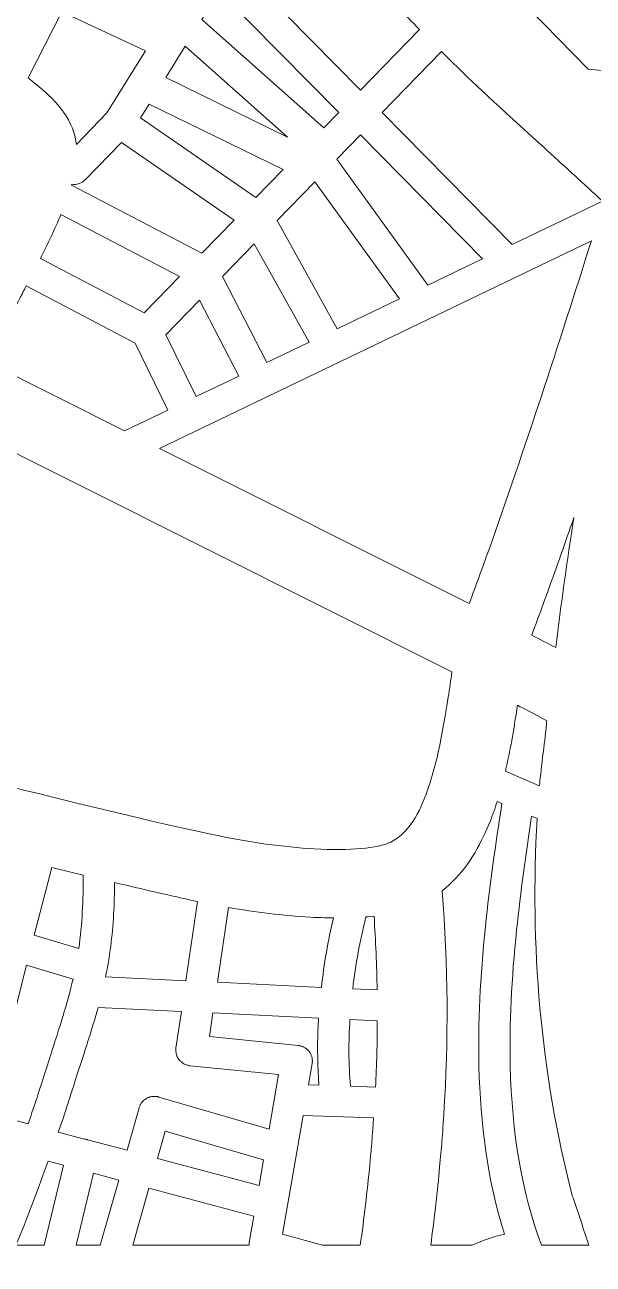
# Model space of a CAD drawing. Header units: centimetres. Extents: x -7.3 to 7.3, y -9.1 to 9.1.
# Drawn here: x 2.134 to 3.802, y -7.168 to -3.533 of the extents above; entities that cross this region are included whole.
import ezdxf

# ---------------------------------------------------------------- set-up
doc = ezdxf.new("R2010")
doc.units = ezdxf.units.CM
doc.header["$MEASUREMENT"] = 0
doc.layers.add('Plan 1', color=7, linetype='Continuous')

msp = doc.modelspace()

# ---------------------------------------------------------------- linework, layer by layer
at = {"layer": 'Plan 1', "color": 250, "lineweight": 0}
for points, knots in [([(7.29137, -9.12368), (7.29137, -9.12368), (-7.30564, -9.12368), (-7.30564, -9.12368), (-7.30564, -9.12368), (-7.30564, 9.12259), (-7.30564, 9.12259), (-7.30564, 9.12259), (7.29137, 9.12259), (7.29137, 9.12259), (7.29137, 9.12259), (7.29137, -9.12368), (7.29137, -9.12368)], [0, 0, 0, 0, 0.25, 0.25, 0.25, 0.5, 0.5, 0.5, 0.75, 0.75, 0.75, 1, 1, 1, 1]), ([(3.11867, -3.72451), (3.11867, -3.72451), (2.75471, -3.35479), (2.75471, -3.35479), (2.75471, -3.35479), (2.89072, -3.13737), (2.89072, -3.13737), (2.96351, -3.20729), (3.03391, -3.28008), (3.10383, -3.3524), (3.11389, -3.36293), (3.12394, -3.37347), (3.134, -3.38353), (3.14406, -3.39406), (3.15411, -3.4046), (3.16417, -3.41514), (3.18859, -3.44052), (3.20727, -3.45967), (3.22499, -3.47835), (3.2475, -3.50086), (3.26953, -3.52385), (3.29204, -3.54636), (3.29204, -3.54636), (3.11867, -3.72451), (3.11867, -3.72451)], [0, 0, 0, 0, 0.125, 0.125, 0.125, 0.25, 0.25, 0.25, 0.375, 0.375, 0.375, 0.5, 0.5, 0.5, 0.625, 0.625, 0.625, 0.75, 0.75, 0.75, 0.875, 0.875, 0.875, 1, 1, 1, 1]), ([(3.53341, -3.21543), (3.53341, -3.21543), (4.10522, -3.29158), (4.10522, -3.29158), (4.07169, -3.42232), (4.03865, -3.55354), (4.008, -3.68476), (4.008, -3.68476), (3.78675, -3.66273), (3.78675, -3.66273), (3.78675, -3.66273), (3.48456, -3.35288), (3.48456, -3.35288), (3.48456, -3.35288), (3.53341, -3.21543), (3.53341, -3.21543)], [0, 0, 0, 0, 0.2, 0.2, 0.2, 0.4, 0.4, 0.4, 0.6, 0.6, 0.6, 0.8, 0.8, 0.8, 1, 1, 1, 1]), ([(2.65366, -3.51714), (2.65366, -3.51714), (2.7049, -3.43477), (2.7049, -3.43477), (2.7049, -3.43477), (3.05498, -3.79012), (3.05498, -3.79012), (3.05498, -3.79012), (3.01092, -3.83513), (3.01092, -3.83513), (3.01092, -3.83513), (2.65366, -3.51714), (2.65366, -3.51714)], [0, 0, 0, 0, 0.25, 0.25, 0.25, 0.5, 0.5, 0.5, 0.75, 0.75, 0.75, 1, 1, 1, 1]), ([(2.24276, -3.49511), (2.24276, -3.49511), (2.48796, -3.60957), (2.48796, -3.60957), (2.48796, -3.60957), (2.37494, -3.7906), (2.37494, -3.7906), (2.37494, -3.7906), (2.28538, -3.8835), (2.28538, -3.8835), (2.28538, -3.8835), (2.28394, -3.8744), (2.28394, -3.8744), (2.27868, -3.83897), (2.26287, -3.80736), (2.23893, -3.77719), (2.21642, -3.74893), (2.18768, -3.72259), (2.14841, -3.69242), (2.14841, -3.69242), (2.14362, -3.68859), (2.14362, -3.68859), (2.14362, -3.68859), (2.24276, -3.49511), (2.24276, -3.49511)], [0, 0, 0, 0, 0.125, 0.125, 0.125, 0.25, 0.25, 0.25, 0.375, 0.375, 0.375, 0.5, 0.5, 0.5, 0.625, 0.625, 0.625, 0.75, 0.75, 0.75, 0.875, 0.875, 0.875, 1, 1, 1, 1]), ([(2.54734, -3.68763), (2.54734, -3.68763), (2.60481, -3.59568), (2.60481, -3.59568), (2.60481, -3.59568), (2.9046, -3.86243), (2.9046, -3.86243), (2.9046, -3.86243), (2.54734, -3.68763), (2.54734, -3.68763)], [0, 0, 0, 0, 0.3333333, 0.3333333, 0.3333333, 0.6666667, 0.6666667, 0.6666667, 1, 1, 1, 1]), ([(3.56406, -4.17755), (3.56406, -4.17755), (3.18237, -3.78964), (3.18237, -3.78964), (3.18237, -3.78964), (3.35621, -3.61101), (3.35621, -3.61101), (3.36435, -3.61915), (3.35765, -3.61244), (3.37632, -3.63064), (3.45056, -3.70391), (3.52, -3.76809), (3.65888, -3.89404), (3.66127, -3.89643), (3.66415, -3.89931), (3.6675, -3.90218), (3.72162, -3.95151), (3.77573, -4.00036), (3.82937, -4.05016), (3.82937, -4.05016), (3.56406, -4.17755), (3.56406, -4.17755)], [0, 0, 0, 0, 0.1428571, 0.1428571, 0.1428571, 0.2857143, 0.2857143, 0.2857143, 0.4285714, 0.4285714, 0.4285714, 0.5714286, 0.5714286, 0.5714286, 0.7142857, 0.7142857, 0.7142857, 0.8571429, 0.8571429, 0.8571429, 1, 1, 1, 1]), ([(2.47359, -3.80592), (2.47359, -3.80592), (2.49897, -3.76521), (2.49897, -3.76521), (2.49897, -3.76521), (2.89215, -3.95726), (2.89215, -3.95726), (2.89215, -3.95726), (2.81218, -4.03963), (2.81218, -4.03963), (2.81218, -4.03963), (2.47359, -3.80592), (2.47359, -3.80592)], [0, 0, 0, 0, 0.25, 0.25, 0.25, 0.5, 0.5, 0.5, 0.75, 0.75, 0.75, 1, 1, 1, 1]), ([(2.27053, -4.00275), (2.27053, -4.00275), (2.27149, -4.00036), (2.27149, -4.00036), (2.28634, -4.00275), (2.30118, -3.99796), (2.31172, -3.98695), (2.31172, -3.98695), (2.41756, -3.87776), (2.41756, -3.87776), (2.41756, -3.87776), (2.748, -4.10572), (2.748, -4.10572), (2.748, -4.10572), (2.65366, -4.20293), (2.65366, -4.20293), (2.65366, -4.20293), (2.27053, -4.00275), (2.27053, -4.00275)], [0, 0, 0, 0, 0.1666667, 0.1666667, 0.1666667, 0.3333333, 0.3333333, 0.3333333, 0.5, 0.5, 0.5, 0.6666667, 0.6666667, 0.6666667, 0.8333333, 0.8333333, 0.8333333, 1, 1, 1, 1]), ([(3.04923, -3.92661), (3.04923, -3.92661), (3.11915, -3.85525), (3.11915, -3.85525), (3.11915, -3.85525), (3.47737, -4.21922), (3.47737, -4.21922), (3.47737, -4.21922), (3.31694, -4.29632), (3.31694, -4.29632), (3.31694, -4.29632), (3.04923, -3.92661), (3.04923, -3.92661)], [0, 0, 0, 0, 0.25, 0.25, 0.25, 0.5, 0.5, 0.5, 0.75, 0.75, 0.75, 1, 1, 1, 1]), ([(2.87395, -4.10715), (2.87395, -4.10715), (2.98458, -3.99317), (2.98458, -3.99317), (2.98458, -3.99317), (3.23313, -4.33655), (3.23313, -4.33655), (3.23313, -4.33655), (3.05067, -4.42419), (3.05067, -4.42419), (3.05067, -4.42419), (2.87395, -4.10715), (2.87395, -4.10715)], [0, 0, 0, 0, 0.25, 0.25, 0.25, 0.5, 0.5, 0.5, 0.75, 0.75, 0.75, 1, 1, 1, 1]), ([(2.23988, -4.08895), (2.23988, -4.08895), (2.58757, -4.27094), (2.58757, -4.27094), (2.58757, -4.27094), (2.48365, -4.37773), (2.48365, -4.37773), (2.48365, -4.37773), (2.18002, -4.21778), (2.18002, -4.21778), (2.20109, -4.17516), (2.22169, -4.13253), (2.23988, -4.08895), (2.23988, -4.08895), (2.23988, -4.08895), (2.23988, -4.08895)], [0, 0, 0, 0, 0.2, 0.2, 0.2, 0.4, 0.4, 0.4, 0.6, 0.6, 0.6, 0.8, 0.8, 0.8, 1, 1, 1, 1]), ([(3.49509, -5.07406), (3.47642, -5.12626), (3.45726, -5.17846), (3.4381, -5.23018), (3.4381, -5.23018), (2.52914, -4.77522), (2.52914, -4.77522), (2.52914, -4.77522), (3.79632, -4.16654), (3.79632, -4.16654), (3.70054, -4.47064), (3.60141, -4.77379), (3.49509, -5.07406)], [0, 0, 0, 0, 0.25, 0.25, 0.25, 0.5, 0.5, 0.5, 0.75, 0.75, 0.75, 1, 1, 1, 1]), ([(2.714, -4.27142), (2.714, -4.27142), (2.80739, -4.17564), (2.80739, -4.17564), (2.80739, -4.17564), (2.96782, -4.46394), (2.96782, -4.46394), (2.96782, -4.46394), (2.84426, -4.52332), (2.84426, -4.52332), (2.84426, -4.52332), (2.714, -4.27142), (2.714, -4.27142)], [0, 0, 0, 0, 0.25, 0.25, 0.25, 0.5, 0.5, 0.5, 0.75, 0.75, 0.75, 1, 1, 1, 1]), ([(2.02246, -4.52141), (2.03443, -4.4965), (2.04689, -4.4716), (2.05982, -4.44717), (2.06844, -4.43041), (2.07801, -4.41221), (2.09094, -4.38779), (2.09334, -4.38348), (2.09573, -4.37869), (2.09909, -4.37247), (2.09909, -4.37294), (2.10531, -4.36049), (2.10723, -4.35714), (2.11393, -4.34469), (2.1192, -4.33511), (2.12399, -4.32601), (2.13261, -4.30973), (2.12734, -4.31883), (2.13836, -4.29824), (2.13836, -4.29824), (2.45779, -4.46681), (2.45779, -4.46681), (2.45779, -4.46681), (2.55405, -4.66268), (2.55405, -4.66268), (2.55405, -4.66268), (2.42666, -4.72398), (2.42666, -4.72398), (2.42666, -4.72398), (2.02246, -4.52141), (2.02246, -4.52141)], [0, 0, 0, 0, 0.1, 0.1, 0.1, 0.2, 0.2, 0.2, 0.3, 0.3, 0.3, 0.4, 0.4, 0.4, 0.5, 0.5, 0.5, 0.6, 0.6, 0.6, 0.7, 0.7, 0.7, 0.8, 0.8, 0.8, 0.9, 0.9, 0.9, 1, 1, 1, 1]), ([(2.54782, -4.44239), (2.54782, -4.44239), (2.64695, -4.34086), (2.64695, -4.34086), (2.64695, -4.34086), (2.76189, -4.56307), (2.76189, -4.56307), (2.76189, -4.56307), (2.6369, -4.62293), (2.6369, -4.62293), (2.6369, -4.62293), (2.54782, -4.44239), (2.54782, -4.44239)], [0, 0, 0, 0, 0.25, 0.25, 0.25, 0.5, 0.5, 0.5, 0.75, 0.75, 0.75, 1, 1, 1, 1]), ([(2.98314, -5.94998), (2.89215, -5.94471), (2.78919, -5.92986), (2.70442, -5.91214), (2.39696, -5.84749), (1.86442, -5.71244), (1.59288, -5.6339), (1.55888, -5.62432), (1.52392, -5.6157), (1.48896, -5.609), (1.52967, -5.5113), (1.57564, -5.416), (1.6221, -5.32118), (1.65945, -5.24503), (1.69537, -5.17511), (1.75906, -5.05203), (1.83665, -4.90166), (1.85437, -4.86813), (1.88837, -4.80061), (1.90465, -4.76852), (1.92045, -4.73595), (1.93626, -4.70387), (1.93626, -4.70387), (3.38734, -5.43037), (3.38734, -5.43037), (3.38399, -5.45527), (3.38016, -5.48017), (3.37632, -5.50508), (3.37106, -5.54051), (3.36627, -5.56925), (3.361, -5.59703), (3.35046, -5.65401), (3.33849, -5.71053), (3.31981, -5.7656), (3.29922, -5.82738), (3.26953, -5.89778), (3.20775, -5.93034), (3.20775, -5.93034), (3.20775, -5.93034), (3.20775, -5.93034), (3.20775, -5.93034), (3.20775, -5.93034), (3.20775, -5.93034), (3.20775, -5.93034), (3.20727, -5.93034), (3.20727, -5.93034), (3.16944, -5.94854), (3.08802, -5.95572), (2.98314, -5.94998)], [0, 0, 0, 0, 0.0625, 0.0625, 0.0625, 0.125, 0.125, 0.125, 0.1875, 0.1875, 0.1875, 0.25, 0.25, 0.25, 0.3125, 0.3125, 0.3125, 0.375, 0.375, 0.375, 0.4375, 0.4375, 0.4375, 0.5, 0.5, 0.5, 0.5625, 0.5625, 0.5625, 0.625, 0.625, 0.625, 0.6875, 0.6875, 0.6875, 0.75, 0.75, 0.75, 0.8125, 0.8125, 0.8125, 0.875, 0.875, 0.875, 0.9375, 0.9375, 0.9375, 1, 1, 1, 1]), ([(3.62152, -5.32309), (3.64403, -5.26227), (3.66606, -5.20145), (3.68809, -5.14063), (3.70725, -5.08651), (3.7264, -5.0324), (3.74508, -4.97828), (3.72545, -5.10519), (3.70725, -5.2321), (3.69192, -5.35949), (3.66846, -5.34752), (3.64499, -5.33506), (3.62152, -5.32309), (3.62152, -5.32309), (3.62152, -5.32309), (3.62152, -5.32309)], [0, 0, 0, 0, 0.2, 0.2, 0.2, 0.4, 0.4, 0.4, 0.6, 0.6, 0.6, 0.8, 0.8, 0.8, 1, 1, 1, 1]), ([(3.66606, -5.57404), (3.66319, -5.59607), (3.66463, -5.58601), (3.66271, -5.60373), (3.6584, -5.63821), (3.64451, -5.75794), (3.64403, -5.76321), (3.64403, -5.76321), (3.64355, -5.76464), (3.64355, -5.76464), (3.64355, -5.76464), (3.54394, -5.72202), (3.54394, -5.72202), (3.55065, -5.69233), (3.55735, -5.66264), (3.56262, -5.63246), (3.56789, -5.60277), (3.57268, -5.57212), (3.57842, -5.53477), (3.5789, -5.53285), (3.57938, -5.53046), (3.57938, -5.52854), (3.60189, -5.54004), (3.62392, -5.55153), (3.64595, -5.5635), (3.64595, -5.5635), (3.66606, -5.57404), (3.66606, -5.57404)], [0, 0, 0, 0, 0.1111111, 0.1111111, 0.1111111, 0.2222222, 0.2222222, 0.2222222, 0.3333333, 0.3333333, 0.3333333, 0.4444444, 0.4444444, 0.4444444, 0.5555556, 0.5555556, 0.5555556, 0.6666667, 0.6666667, 0.6666667, 0.7777778, 0.7777778, 0.7777778, 0.8888889, 0.8888889, 0.8888889, 1, 1, 1, 1]), ([(3.32508, -7.11228), (3.33466, -7.03996), (3.34328, -6.96813), (3.34999, -6.89581), (3.35621, -6.82925), (3.35861, -6.80578), (3.36339, -6.72868), (3.37728, -6.5103), (3.37632, -6.29096), (3.35861, -6.07258), (3.41655, -6.02852), (3.4563, -5.9653), (3.48599, -5.90065), (3.49892, -5.87144), (3.5109, -5.84127), (3.52, -5.81062), (3.52, -5.81062), (3.53388, -5.81636), (3.53388, -5.81636), (3.51521, -5.93657), (3.49797, -6.05677), (3.48552, -6.17794), (3.47019, -6.3264), (3.46349, -6.46097), (3.46636, -6.58884), (3.47163, -6.75454), (3.49078, -6.9212), (3.54155, -7.08019), (3.50898, -7.08738), (3.47689, -7.09791), (3.44672, -7.11228), (3.44672, -7.11228), (3.32508, -7.11228), (3.32508, -7.11228)], [0, 0, 0, 0, 0.0909091, 0.0909091, 0.0909091, 0.1818182, 0.1818182, 0.1818182, 0.2727273, 0.2727273, 0.2727273, 0.3636364, 0.3636364, 0.3636364, 0.4545455, 0.4545455, 0.4545455, 0.5454545, 0.5454545, 0.5454545, 0.6363636, 0.6363636, 0.6363636, 0.7272727, 0.7272727, 0.7272727, 0.8181818, 0.8181818, 0.8181818, 0.9090909, 0.9090909, 0.9090909, 1, 1, 1, 1]), ([(3.64978, -7.11228), (3.59231, -6.95807), (3.5631, -6.78375), (3.55831, -6.58644), (3.55544, -6.46336), (3.56214, -6.33214), (3.57699, -6.18704), (3.58896, -6.07545), (3.60428, -5.96435), (3.62105, -5.85372), (3.62105, -5.85372), (3.63733, -5.8609), (3.63733, -5.8609), (3.61578, -6.23157), (3.64691, -6.60512), (3.73981, -6.96526), (3.74077, -6.96813), (3.74173, -6.971), (3.74269, -6.97388), (3.75849, -7.01985), (3.77382, -7.06583), (3.78866, -7.11228), (3.78866, -7.11228), (3.64978, -7.11228), (3.64978, -7.11228)], [0, 0, 0, 0, 0.125, 0.125, 0.125, 0.25, 0.25, 0.25, 0.375, 0.375, 0.375, 0.5, 0.5, 0.5, 0.625, 0.625, 0.625, 0.75, 0.75, 0.75, 0.875, 0.875, 0.875, 1, 1, 1, 1]), ([(2.16182, -6.20332), (2.16182, -6.20332), (2.21307, -6.00457), (2.21307, -6.00457), (2.21307, -6.00457), (2.30502, -6.0266), (2.30502, -6.0266), (2.30549, -6.09892), (2.30262, -6.17123), (2.29208, -6.24211), (2.29208, -6.24211), (2.16182, -6.20332), (2.16182, -6.20332)], [0, 0, 0, 0, 0.25, 0.25, 0.25, 0.5, 0.5, 0.5, 0.75, 0.75, 0.75, 1, 1, 1, 1]), ([(2.37063, -6.32544), (2.37685, -6.29575), (2.38212, -6.26605), (2.38595, -6.23588), (2.39409, -6.17411), (2.39696, -6.11137), (2.39696, -6.04863), (2.47838, -6.06779), (2.55931, -6.08694), (2.64073, -6.10419), (2.64073, -6.10419), (2.60673, -6.33693), (2.60673, -6.33693), (2.60673, -6.33693), (2.37063, -6.32544), (2.37063, -6.32544)], [0, 0, 0, 0, 0.2, 0.2, 0.2, 0.4, 0.4, 0.4, 0.6, 0.6, 0.6, 0.8, 0.8, 0.8, 1, 1, 1, 1]), ([(2.69915, -6.34124), (2.69915, -6.34124), (2.73124, -6.1219), (2.73124, -6.1219), (2.81074, -6.13531), (2.89072, -6.14585), (2.97117, -6.15016), (3.00948, -6.15208), (2.98698, -6.15112), (3.03965, -6.15255), (3.02337, -6.2196), (3.01188, -6.28761), (3.00422, -6.35609), (3.00422, -6.35609), (2.69915, -6.34124), (2.69915, -6.34124)], [0, 0, 0, 0, 0.2, 0.2, 0.2, 0.4, 0.4, 0.4, 0.6, 0.6, 0.6, 0.8, 0.8, 0.8, 1, 1, 1, 1]), ([(3.09617, -6.3604), (3.10479, -6.28952), (3.11676, -6.21864), (3.13496, -6.14968), (3.1431, -6.1492), (3.13544, -6.14968), (3.1589, -6.14729), (3.16321, -6.21912), (3.16704, -6.29144), (3.16752, -6.36375), (3.16752, -6.36375), (3.09617, -6.3604), (3.09617, -6.3604)], [0, 0, 0, 0, 0.25, 0.25, 0.25, 0.5, 0.5, 0.5, 0.75, 0.75, 0.75, 1, 1, 1, 1]), ([(2.27532, -6.33166), (2.26479, -6.3786), (2.2509, -6.42457), (2.23653, -6.47055), (2.226, -6.50407), (2.18194, -6.64056), (2.17332, -6.66786), (2.16374, -6.69755), (2.15368, -6.72724), (2.14362, -6.75645), (2.14362, -6.75645), (2.02821, -6.7258), (2.02821, -6.7258), (2.02821, -6.7258), (2.13931, -6.29144), (2.13931, -6.29144), (2.13931, -6.29144), (2.27532, -6.33166), (2.27532, -6.33166)], [0, 0, 0, 0, 0.1666667, 0.1666667, 0.1666667, 0.3333333, 0.3333333, 0.3333333, 0.5, 0.5, 0.5, 0.6666667, 0.6666667, 0.6666667, 0.8333333, 0.8333333, 0.8333333, 1, 1, 1, 1]), ([(2.85049, -6.77226), (2.85049, -6.77226), (2.52675, -6.67791), (2.52675, -6.67791), (2.52675, -6.67791), (2.52627, -6.67743), (2.52627, -6.67743), (2.52627, -6.67743), (2.52579, -6.67743), (2.52579, -6.67743), (2.52435, -6.67696), (2.52531, -6.67743), (2.52435, -6.67696), (2.5234, -6.67696), (2.52244, -6.67648), (2.52148, -6.67648), (2.52004, -6.676), (2.51861, -6.676), (2.51669, -6.676), (2.5143, -6.676), (2.51573, -6.676), (2.51334, -6.676), (2.51334, -6.676), (2.51286, -6.676), (2.51286, -6.676), (2.51286, -6.676), (2.51238, -6.676), (2.51238, -6.676), (2.51238, -6.676), (2.50951, -6.676), (2.50951, -6.676), (2.50855, -6.676), (2.50903, -6.676), (2.50807, -6.67648), (2.50759, -6.67648), (2.50807, -6.67648), (2.50711, -6.67648), (2.50711, -6.67648), (2.50424, -6.67696), (2.50424, -6.67696), (2.50424, -6.67696), (2.50376, -6.67696), (2.50376, -6.67696), (2.50376, -6.67696), (2.50328, -6.67696), (2.50328, -6.67696), (2.50328, -6.67696), (2.50232, -6.67743), (2.50232, -6.67743), (2.50089, -6.67743), (2.50137, -6.67743), (2.50089, -6.67743), (2.49945, -6.67791), (2.50041, -6.67791), (2.49753, -6.67887), (2.49514, -6.67983), (2.4961, -6.67935), (2.49514, -6.67983), (2.4937, -6.68031), (2.49466, -6.67983), (2.49179, -6.68127), (2.48987, -6.6827), (2.49035, -6.68174), (2.48939, -6.6827), (2.48844, -6.68318), (2.48939, -6.6827), (2.487, -6.68462), (2.4846, -6.68605), (2.48556, -6.68558), (2.4846, -6.68605), (2.48365, -6.68701), (2.48413, -6.68653), (2.48221, -6.68845), (2.48029, -6.68989), (2.48077, -6.68941), (2.48029, -6.69036), (2.47934, -6.69132), (2.47982, -6.69036), (2.4779, -6.69276), (2.47646, -6.69467), (2.47694, -6.69372), (2.47646, -6.69515), (2.47551, -6.69611), (2.47598, -6.69515), (2.47455, -6.69755), (2.47311, -6.69994), (2.47359, -6.69898), (2.47311, -6.69994), (2.47263, -6.7009), (2.47311, -6.70042), (2.47215, -6.70234), (2.47072, -6.70569), (2.47119, -6.70425), (2.47024, -6.70617), (2.47024, -6.70617), (2.47024, -6.70617), (2.47024, -6.70665), (2.47024, -6.70665), (2.46976, -6.70808), (2.46976, -6.70808), (2.46976, -6.70808), (2.46928, -6.70856), (2.46928, -6.70856), (2.46928, -6.70856), (2.46928, -6.70904), (2.46928, -6.70904), (2.46928, -6.70904), (2.43384, -6.83404), (2.43384, -6.83404), (2.43384, -6.83404), (2.31795, -6.80339), (2.31795, -6.80339), (2.31555, -6.80195), (2.31747, -6.80291), (2.31268, -6.80147), (2.31172, -6.80147), (2.31028, -6.80099), (2.30933, -6.80099), (2.30933, -6.80099), (2.23222, -6.7804), (2.23222, -6.7804), (2.24228, -6.75214), (2.25186, -6.72341), (2.26096, -6.69467), (2.26958, -6.66786), (2.31364, -6.53089), (2.32465, -6.49737), (2.33279, -6.47007), (2.34141, -6.44277), (2.34907, -6.41499), (2.34907, -6.41499), (2.59332, -6.42697), (2.59332, -6.42697), (2.59332, -6.42697), (2.57751, -6.53472), (2.57751, -6.53472), (2.57751, -6.53472), (2.57751, -6.53568), (2.57751, -6.53568), (2.57751, -6.53568), (2.57751, -6.53664), (2.57751, -6.53664), (2.57751, -6.53664), (2.57751, -6.53759), (2.57751, -6.53759), (2.57703, -6.53951), (2.57703, -6.53855), (2.57751, -6.53951), (2.57703, -6.54238), (2.57703, -6.54047), (2.57751, -6.54478), (2.57799, -6.54861), (2.57751, -6.54717), (2.57799, -6.54909), (2.57847, -6.551), (2.57799, -6.54957), (2.57895, -6.5534), (2.58039, -6.55675), (2.57943, -6.55579), (2.58039, -6.55771), (2.58134, -6.55962), (2.58086, -6.55819), (2.5823, -6.56154), (2.58422, -6.56489), (2.58326, -6.56345), (2.5847, -6.56537), (2.58565, -6.56729), (2.5847, -6.56585), (2.58709, -6.56872), (2.58948, -6.5716), (2.58853, -6.57064), (2.58996, -6.57208), (2.5914, -6.57351), (2.59044, -6.57255), (2.59332, -6.57495), (2.59619, -6.57734), (2.59475, -6.57686), (2.59667, -6.57782), (2.5981, -6.57926), (2.59715, -6.5783), (2.6005, -6.58022), (2.60385, -6.58213), (2.60241, -6.58117), (2.60433, -6.58213), (2.60625, -6.58309), (2.60481, -6.58261), (2.60864, -6.58357), (2.61247, -6.58501), (2.61104, -6.58453), (2.61343, -6.58501), (2.61439, -6.58548), (2.61391, -6.58501), (2.61535, -6.58548), (2.61535, -6.58548), (2.61678, -6.58596), (2.61678, -6.58596), (2.61678, -6.58596), (2.61774, -6.58596), (2.61774, -6.58596), (2.61774, -6.58596), (2.6187, -6.58596), (2.6187, -6.58596), (2.6187, -6.58596), (2.87826, -6.61182), (2.87826, -6.61182), (2.87826, -6.61182), (2.85049, -6.77226), (2.85049, -6.77226)], [0, 0, 0, 0, 0.0144928, 0.0144928, 0.0144928, 0.0289855, 0.0289855, 0.0289855, 0.0434783, 0.0434783, 0.0434783, 0.057971, 0.057971, 0.057971, 0.0724638, 0.0724638, 0.0724638, 0.0869565, 0.0869565, 0.0869565, 0.1014493, 0.1014493, 0.1014493, 0.115942, 0.115942, 0.115942, 0.1304348, 0.1304348, 0.1304348, 0.1449275, 0.1449275, 0.1449275, 0.1594203, 0.1594203, 0.1594203, 0.173913, 0.173913, 0.173913, 0.1884058, 0.1884058, 0.1884058, 0.2028986, 0.2028986, 0.2028986, 0.2173913, 0.2173913, 0.2173913, 0.2318841, 0.2318841, 0.2318841, 0.2463768, 0.2463768, 0.2463768, 0.2608696, 0.2608696, 0.2608696, 0.2753623, 0.2753623, 0.2753623, 0.2898551, 0.2898551, 0.2898551, 0.3043478, 0.3043478, 0.3043478, 0.3188406, 0.3188406, 0.3188406, 0.3333333, 0.3333333, 0.3333333, 0.3478261, 0.3478261, 0.3478261, 0.3623188, 0.3623188, 0.3623188, 0.3768116, 0.3768116, 0.3768116, 0.3913043, 0.3913043, 0.3913043, 0.4057971, 0.4057971, 0.4057971, 0.4202899, 0.4202899, 0.4202899, 0.4347826, 0.4347826, 0.4347826, 0.4492754, 0.4492754, 0.4492754, 0.4637681, 0.4637681, 0.4637681, 0.4782609, 0.4782609, 0.4782609, 0.4927536, 0.4927536, 0.4927536, 0.5072464, 0.5072464, 0.5072464, 0.5217391, 0.5217391, 0.5217391, 0.5362319, 0.5362319, 0.5362319, 0.5507246, 0.5507246, 0.5507246, 0.5652174, 0.5652174, 0.5652174, 0.5797101, 0.5797101, 0.5797101, 0.5942029, 0.5942029, 0.5942029, 0.6086957, 0.6086957, 0.6086957, 0.6231884, 0.6231884, 0.6231884, 0.6376812, 0.6376812, 0.6376812, 0.6521739, 0.6521739, 0.6521739, 0.6666667, 0.6666667, 0.6666667, 0.6811594, 0.6811594, 0.6811594, 0.6956522, 0.6956522, 0.6956522, 0.7101449, 0.7101449, 0.7101449, 0.7246377, 0.7246377, 0.7246377, 0.7391304, 0.7391304, 0.7391304, 0.7536232, 0.7536232, 0.7536232, 0.7681159, 0.7681159, 0.7681159, 0.7826087, 0.7826087, 0.7826087, 0.7971014, 0.7971014, 0.7971014, 0.8115942, 0.8115942, 0.8115942, 0.826087, 0.826087, 0.826087, 0.8405797, 0.8405797, 0.8405797, 0.8550725, 0.8550725, 0.8550725, 0.8695652, 0.8695652, 0.8695652, 0.884058, 0.884058, 0.884058, 0.8985507, 0.8985507, 0.8985507, 0.9130435, 0.9130435, 0.9130435, 0.9275362, 0.9275362, 0.9275362, 0.942029, 0.942029, 0.942029, 0.9565217, 0.9565217, 0.9565217, 0.9710145, 0.9710145, 0.9710145, 0.9855072, 0.9855072, 0.9855072, 1, 1, 1, 1]), ([(2.97788, -6.57399), (2.97788, -6.57064), (2.97788, -6.57255), (2.9774, -6.56872), (2.9774, -6.56537), (2.9774, -6.56681), (2.97692, -6.56441), (2.97692, -6.56154), (2.97692, -6.56298), (2.97596, -6.5601), (2.975, -6.55675), (2.97596, -6.55819), (2.97452, -6.55579), (2.97404, -6.5534), (2.97452, -6.55483), (2.97309, -6.55196), (2.97165, -6.54861), (2.97213, -6.55005), (2.97069, -6.54813), (2.96973, -6.54574), (2.97021, -6.54717), (2.9683, -6.5443), (2.96638, -6.5419), (2.96734, -6.54286), (2.96542, -6.54095), (2.96399, -6.53903), (2.96495, -6.54047), (2.96207, -6.53807), (2.95968, -6.53568), (2.96111, -6.53664), (2.95872, -6.5352), (2.9568, -6.53376), (2.95824, -6.53472), (2.95489, -6.5328), (2.95202, -6.53137), (2.95345, -6.53185), (2.95106, -6.53089), (2.94914, -6.52945), (2.9501, -6.53041), (2.94675, -6.52945), (2.9434, -6.52802), (2.94531, -6.52849), (2.94148, -6.52754), (2.941, -6.52754), (2.94148, -6.52754), (2.94004, -6.52754), (2.94004, -6.52754), (2.93956, -6.52706), (2.93956, -6.52706), (2.93956, -6.52706), (2.93813, -6.52706), (2.93813, -6.52706), (2.93813, -6.52706), (2.93621, -6.52658), (2.93621, -6.52658), (2.93621, -6.52658), (2.67569, -6.50072), (2.67569, -6.50072), (2.67569, -6.50072), (2.68574, -6.43128), (2.68574, -6.43128), (2.68574, -6.43128), (2.99607, -6.44612), (2.99607, -6.44612), (2.9956, -6.4581), (2.99464, -6.46959), (2.99416, -6.48156), (2.99224, -6.5352), (2.99272, -6.58932), (2.99703, -6.64295), (2.99703, -6.64295), (2.96638, -6.642), (2.96638, -6.642), (2.96638, -6.642), (2.97692, -6.57926), (2.97692, -6.57926), (2.97692, -6.57926), (2.9774, -6.57782), (2.9774, -6.57782), (2.9774, -6.57782), (2.9774, -6.57639), (2.9774, -6.57639), (2.9774, -6.57639), (2.9774, -6.57543), (2.9774, -6.57543), (2.97788, -6.57447), (2.97788, -6.57495), (2.97788, -6.57399), (2.97788, -6.57399), (2.97788, -6.57399), (2.97788, -6.57399)], [0, 0, 0, 0, 0.0333333, 0.0333333, 0.0333333, 0.0666667, 0.0666667, 0.0666667, 0.1, 0.1, 0.1, 0.1333333, 0.1333333, 0.1333333, 0.1666667, 0.1666667, 0.1666667, 0.2, 0.2, 0.2, 0.2333333, 0.2333333, 0.2333333, 0.2666667, 0.2666667, 0.2666667, 0.3, 0.3, 0.3, 0.3333333, 0.3333333, 0.3333333, 0.3666667, 0.3666667, 0.3666667, 0.4, 0.4, 0.4, 0.4333333, 0.4333333, 0.4333333, 0.4666667, 0.4666667, 0.4666667, 0.5, 0.5, 0.5, 0.5333333, 0.5333333, 0.5333333, 0.5666667, 0.5666667, 0.5666667, 0.6, 0.6, 0.6, 0.6333333, 0.6333333, 0.6333333, 0.6666667, 0.6666667, 0.6666667, 0.7, 0.7, 0.7, 0.7333333, 0.7333333, 0.7333333, 0.7666667, 0.7666667, 0.7666667, 0.8, 0.8, 0.8, 0.8333333, 0.8333333, 0.8333333, 0.8666667, 0.8666667, 0.8666667, 0.9, 0.9, 0.9, 0.9333333, 0.9333333, 0.9333333, 0.9666667, 0.9666667, 0.9666667, 1, 1, 1, 1]), ([(3.168, -6.45426), (3.168, -6.5194), (3.16704, -6.58405), (3.16273, -6.64918), (3.16273, -6.64918), (3.08946, -6.64631), (3.08946, -6.64631), (3.08371, -6.58117), (3.08371, -6.51556), (3.08802, -6.45043), (3.08802, -6.45043), (3.168, -6.45426), (3.168, -6.45426)], [0, 0, 0, 0, 0.25, 0.25, 0.25, 0.5, 0.5, 0.5, 0.75, 0.75, 0.75, 1, 1, 1, 1]), ([(3.00709, -7.11228), (3.00709, -7.11228), (2.89024, -7.07971), (2.89024, -7.07971), (2.89024, -7.07971), (2.95058, -6.73203), (2.95058, -6.73203), (2.95058, -6.73203), (3.15747, -6.73921), (3.15747, -6.73921), (3.1498, -6.8417), (3.15363, -6.79572), (3.14645, -6.87666), (3.13831, -6.9552), (3.12969, -7.03374), (3.1182, -7.11228), (3.1182, -7.11228), (3.00709, -7.11228), (3.00709, -7.11228)], [0, 0, 0, 0, 0.1666667, 0.1666667, 0.1666667, 0.3333333, 0.3333333, 0.3333333, 0.5, 0.5, 0.5, 0.6666667, 0.6666667, 0.6666667, 0.8333333, 0.8333333, 0.8333333, 1, 1, 1, 1]), ([(2.52292, -6.85798), (2.52292, -6.85798), (2.54543, -6.77753), (2.54543, -6.77753), (2.54543, -6.77753), (2.83468, -6.86181), (2.83468, -6.86181), (2.83468, -6.86181), (2.82127, -6.93748), (2.82127, -6.93748), (2.82127, -6.93748), (2.52292, -6.85798), (2.52292, -6.85798)], [0, 0, 0, 0, 0.25, 0.25, 0.25, 0.5, 0.5, 0.5, 0.75, 0.75, 0.75, 1, 1, 1, 1]), ([(2.20205, -6.86612), (2.20205, -6.86612), (2.24707, -6.87762), (2.24707, -6.87762), (2.24707, -6.87762), (2.19056, -7.11228), (2.19056, -7.11228), (2.19056, -7.11228), (2.10771, -7.11228), (2.10771, -7.11228), (2.14219, -7.03134), (2.17236, -6.94849), (2.20205, -6.86612)], [0, 0, 0, 0, 0.25, 0.25, 0.25, 0.5, 0.5, 0.5, 0.75, 0.75, 0.75, 1, 1, 1, 1]), ([(2.2849, -7.11228), (2.2849, -7.11228), (2.33566, -6.90156), (2.33566, -6.90156), (2.33566, -6.90156), (2.40942, -6.9212), (2.40942, -6.9212), (2.40942, -6.9212), (2.3553, -7.11228), (2.3553, -7.11228), (2.3553, -7.11228), (2.2849, -7.11228), (2.2849, -7.11228)], [0, 0, 0, 0, 0.25, 0.25, 0.25, 0.5, 0.5, 0.5, 0.75, 0.75, 0.75, 1, 1, 1, 1]), ([(2.45108, -7.11228), (2.45108, -7.11228), (2.49801, -6.94514), (2.49801, -6.94514), (2.49801, -6.94514), (2.80595, -7.02703), (2.80595, -7.02703), (2.80595, -7.02703), (2.79254, -7.10414), (2.79254, -7.10414), (2.79254, -7.10414), (2.79254, -7.10414), (2.79254, -7.10414), (2.79254, -7.10414), (2.79254, -7.10414), (2.79254, -7.10414), (2.79206, -7.10941), (2.79206, -7.10749), (2.79206, -7.11084), (2.79206, -7.11132), (2.79206, -7.1118), (2.79206, -7.11228), (2.79206, -7.11228), (2.45108, -7.11228), (2.45108, -7.11228)], [0, 0, 0, 0, 0.125, 0.125, 0.125, 0.25, 0.25, 0.25, 0.375, 0.375, 0.375, 0.5, 0.5, 0.5, 0.625, 0.625, 0.625, 0.75, 0.75, 0.75, 0.875, 0.875, 0.875, 1, 1, 1, 1])]:
    msp.add_open_spline(points, degree=3, knots=knots, dxfattribs=at)

doc.saveas('drawing.dxf')
